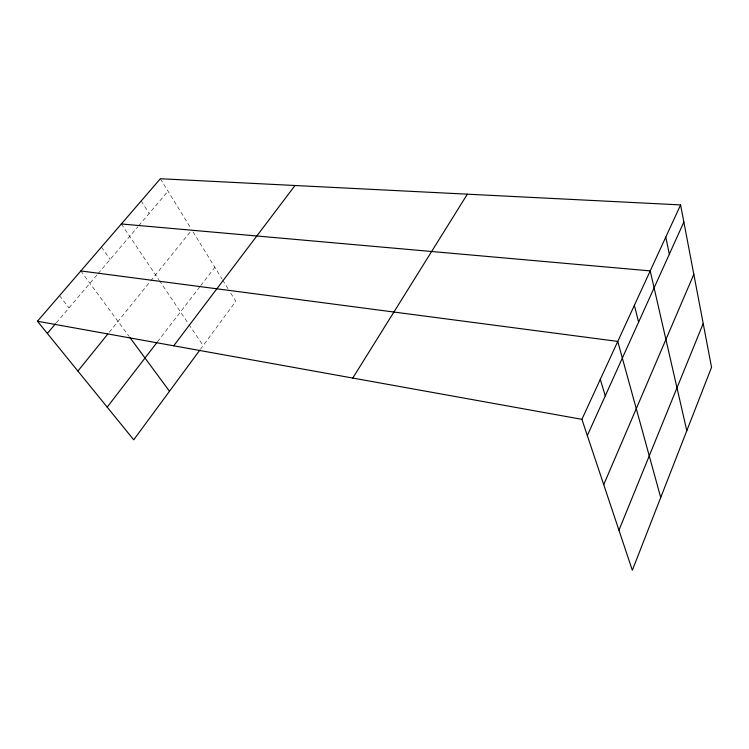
<?xml version="1.0" encoding="UTF-8"?>
<svg xmlns="http://www.w3.org/2000/svg" width="749" height="749" viewBox="0 0 749 749"><rect width="100%" height="100%" fill="white"/><g stroke="black" fill="none" stroke-linecap="round" stroke-linejoin="round"><path stroke-width="0.56" stroke-dasharray="3.75 2.81" d="M200.386 349.352L235.795 301.323L230.411 292.569M157.477 341.816L200.049 286.502M200.76 285.594L214.851 267.281M109.242 332.247L149.884 281.905M150.596 281.025L191.856 229.915M56.297 322.866L97.398 274.434M98.147 273.554L137.938 226.666M138.687 225.786L168.029 191.201M59.517 295.658L68.992 307.914M80.836 270.941L129.081 336.413M101.433 247.058L110.131 259.426M121.347 223.97L158.769 279.611M159.406 280.566L188.261 323.465M188.907 324.429L203.148 345.607M141.177 200.966L149.182 213.418M160.361 178.73L191.248 228.922M193.064 231.881L222.032 278.956M222.631 279.92L228.014 288.674"/><path stroke-width="1.12" d="M618.946 530.217L703.199 323.54M603.722 484.65L693.827 274.331M587.319 435.572L683.856 222.041M680.588 204.908L711.55 367.319L632.334 570.27L581.898 419.337L680.588 204.908L160.361 178.73L37.45 321.255L133.715 439.803L199.693 350.289M352.77 378.058L467.357 194.178M173.721 345.804L295.022 185.509M107.191 407.147L156.784 342.714M77.896 371.064L107.781 334.054M47.337 333.427L55.548 323.746M121.347 223.97L650.216 270.895L686.805 430.712M80.836 270.941L617.756 341.413L660.721 497.533M37.45 321.255L581.898 419.337M129.774 337.359L169.499 391.259M600.286 379.378L605.276 395.856M634.384 305.302L638.607 322.136M665.767 237.115L669.325 254.173"/></g></svg>
